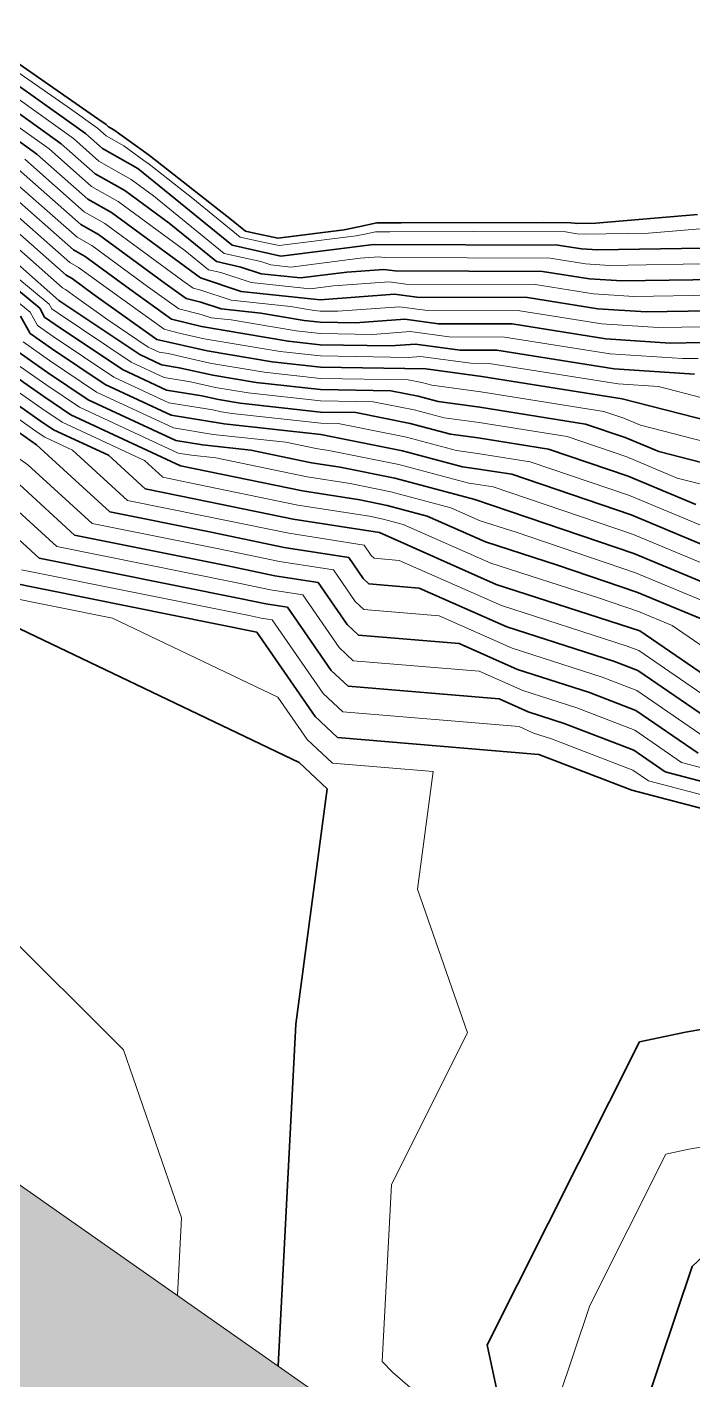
# Model space of a CAD drawing. Header units: millimetres. Extents: x -859836 to 307983, y -308065 to 649894.
# Drawn here: x -314593 to -264370, y 161925 to 263879 of the extents above; entities that cross this region are included whole.
import ezdxf

# ---------------------------------------------------------------- set-up
doc = ezdxf.new("R2010")
doc.units = ezdxf.units.MM
for name, color, linetype, lineweight in [('A-DETL-GENF', 92, 'Continuous', 9), ('A-DETL-THIN', 151, 'Continuous', 9), ('C-TOPO', 7, 'Continuous', 9), ('C-TOPO-MAJR', 7, 'Continuous', 35), ('C-TOPO-MINR', 7, 'Continuous', 9)]:
    doc.layers.add(name, color=color, linetype=linetype, lineweight=lineweight)

msp = doc.modelspace()

# ---------------------------------------------------------------- hatches: boundary and pattern name
at = {"layer": 'A-DETL-GENF'}
msp.add_hatch(color=8, dxfattribs=at).paths.add_polyline_path([(-246460, 57721), (-213192, 105232), (-391730, 230245), (-434174, 169628), (-315353, 86429), (-306176, 99535), (-275926, 78354)])

# ---------------------------------------------------------------- linework, layer by layer
at = {"layer": 'A-DETL-THIN'}
msp.add_line((-213192, 105232), (-391730, 230245), dxfattribs=at)
at = {"layer": 'C-TOPO', "lineweight": 35}
for p, q in [((-319213, 263879), (-309247, 256966)), ((-309247, 256966), (-308631, 256525)), ((-308631, 256525), (-308439, 256355)), ((-308439, 256355), (-308038, 256129)), ((-308038, 256129), (-305453, 254263)), ((-305453, 254263), (-304776, 253757)), ((-304776, 253757), (-299177, 249355)), ((-299177, 249355), (-298110, 248487)), ((-290674, 248605), (-289586, 248823)), ((-289586, 248823), (-288209, 249125)), ((-288209, 249125), (-286378, 249125)), ((-286378, 249125), (-275664, 249143)), ((-275664, 249143), (-273578, 249136)), ((-273578, 249136), (-273313, 249094)), ((-273313, 249094), (-273131, 249082)), ((-273131, 249082), (-271704, 249105)), ((-271704, 249105), (-264026, 249752)), ((-298110, 248487), (-297559, 248363)), ((-297559, 248363), (-295677, 247970)), ((-295677, 247970), (-290674, 248605))]:
    msp.add_line(p, q, dxfattribs=at)
at = {"layer": 'C-TOPO-MAJR'}
for p, q in [((-314294, 258806), (-319710, 262564)), ((-312016, 255082), (-320231, 260971)), ((-313845, 254302), (-320746, 259249)), ((-310186, 255862), (-314294, 258806)), ((-309452, 252825), (-312016, 255082)), ((-308905, 254733), (-310186, 255862)), ((-310000, 250917), (-313845, 254302)), ((-306234, 253225), (-308905, 254733)), ((-310548, 249009), (-315675, 253522)), ((-299122, 247438), (-306234, 253225)), ((-311643, 245193), (-319334, 251962)), ((-311095, 247101), (-317504, 252742)), ((-307227, 251568), (-309452, 252825)), ((-312191, 243285), (-321163, 251182)), ((-308220, 249911), (-310000, 250917)), ((-303868, 249098), (-307227, 251568)), ((-313639, 242684), (-322993, 250402)), ((-301502, 244971), (-308220, 249911)), ((-309213, 248255), (-310548, 249009)), ((-300312, 246204), (-303868, 249098)), ((-304174, 244549), (-309213, 248255)), ((-310205, 246598), (-311095, 247101)), ((-295445, 246611), (-299122, 247438)), ((-288463, 247498), (-295445, 246611)), ((-274555, 247452), (-288463, 247498)), ((-272788, 247171), (-274555, 247452)), ((-271574, 247092), (-272788, 247171)), ((-262059, 247240), (-271574, 247092)), ((-306846, 244128), (-310205, 246598)), ((-298473, 245791), (-300312, 246204)), ((-296945, 245286), (-298473, 245791)), ((-311198, 244941), (-311643, 245193)), ((-309519, 243706), (-311198, 244941)), ((-298446, 243962), (-301502, 244971)), ((-293967, 244969), (-296945, 245286)), ((-290477, 245412), (-293967, 244969)), ((-287674, 245621), (-290477, 245412)), ((-286832, 245507), (-287674, 245621)), ((-275705, 245470), (-286832, 245507)), ((-272170, 244908), (-275705, 245470)), ((-269743, 244750), (-272170, 244908)), ((-262606, 244861), (-269743, 244750)), ((-304800, 240326), (-309519, 243706)), ((-303701, 241874), (-306846, 244128)), ((-302601, 243422), (-304174, 244549)), ((-292490, 243327), (-298446, 243962)), ((-286885, 243745), (-292490, 243327)), ((-285200, 243515), (-286885, 243745)), ((-313273, 242029), (-313639, 242684)), ((-306098, 239194), (-312191, 243285)), ((-301474, 243141), (-302601, 243422)), ((-299947, 242637), (-301474, 243141)), ((-276855, 243488), (-285200, 243515)), ((-271552, 242646), (-276855, 243488)), ((-314355, 240774), (-315087, 242083)), ((-312474, 241471), (-313273, 242029)), ((-301447, 241312), (-303701, 241874)), ((-296969, 242320), (-299947, 242637)), ((-293697, 241768), (-296969, 242320)), ((-292482, 241635), (-293697, 241768)), ((-289833, 241590), (-292482, 241635)), ((-286096, 241869), (-289833, 241590)), ((-283568, 241524), (-286096, 241869)), ((-267911, 242408), (-271552, 242646)), ((-263154, 242482), (-267911, 242408)), ((-312757, 239657), (-314355, 240774)), ((-307397, 238062), (-312474, 241471)), ((-294905, 240208), (-301447, 241312)), ((-278005, 241506), (-283568, 241524)), ((-270935, 240383), (-278005, 241506)), ((-308695, 236930), (-312757, 239657)), ((-301019, 239476), (-304800, 240326)), ((-292473, 239942), (-294905, 240208)), ((-287176, 239853), (-292473, 239942)), ((-285307, 239993), (-287176, 239853)), ((-281936, 239533), (-285307, 239993)), ((-266080, 240067), (-270935, 240383)), ((-263701, 240104), (-266080, 240067)), ((-313040, 237843), (-315438, 239518)), ((-304441, 238425), (-306098, 239194)), ((-296112, 238649), (-301019, 239476)), ((-292465, 238250), (-296112, 238649)), ((-279155, 239524), (-281936, 239533)), ((-270317, 238120), (-279155, 239524)), ((-313323, 236030), (-316520, 238263)), ((-309994, 235798), (-313040, 237843)), ((-304083, 236523), (-307397, 238062)), ((-303111, 238207), (-304441, 238425)), ((-300590, 237641), (-303111, 238207)), ((-297319, 237089), (-300590, 237641)), ((-284518, 238116), (-292465, 238250)), ((-280305, 237542), (-284518, 238116)), ((-264249, 237725), (-270317, 238120)), ((-313606, 234216), (-317602, 237008)), ((-303724, 234622), (-308695, 236930)), ((-292456, 236557), (-297319, 237089)), ((-287159, 236468), (-292456, 236557)), ((-269699, 235858), (-280305, 237542)), ((-313889, 232402), (-318685, 235752)), ((-311292, 234666), (-313323, 236030)), ((-303365, 232720), (-309994, 235798)), ((-301422, 236089), (-304083, 236523)), ((-300162, 235805), (-301422, 236089)), ((-298526, 235529), (-300162, 235805)), ((-292448, 234865), (-298526, 235529)), ((-285102, 236060), (-287159, 236468)), ((-283593, 235657), (-285102, 236060)), ((-280433, 235227), (-283593, 235657)), ((-263125, 234171), (-269699, 235858)), ((-303007, 230819), (-311292, 234666)), ((-299733, 233970), (-303724, 234622)), ((-289799, 234820), (-292448, 234865)), ((-285686, 234004), (-289799, 234820)), ((-272479, 233963), (-280433, 235227)), ((-312591, 233534), (-313606, 234216)), ((-308448, 231611), (-312591, 233534)), ((-292440, 233172), (-299733, 233970)), ((-282668, 233198), (-285686, 234004)), ((-269479, 232947), (-272479, 233963)), ((-301370, 232394), (-303365, 232720)), ((-286270, 231947), (-292440, 233172)), ((-280561, 232911), (-282668, 233198)), ((-275258, 232069), (-280561, 232911)), ((-266932, 231882), (-269479, 232947)), ((-308342, 227336), (-313889, 232402)), ((-305675, 229078), (-308448, 231611)), ((-297723, 231996), (-301370, 232394)), ((-293130, 231045), (-297723, 231996)), ((-281743, 230739), (-286270, 231947)), ((-269258, 230035), (-275258, 232069)), ((-262002, 230617), (-266932, 231882)), ((-293821, 228917), (-303007, 230819)), ((-290967, 230707), (-293130, 231045)), ((-286854, 229891), (-290967, 230707)), ((-280689, 230596), (-281743, 230739)), ((-278038, 230175), (-280689, 230596)), ((-280817, 228280), (-286854, 229891)), ((-269037, 227124), (-278038, 230175)), ((-264165, 227906), (-269258, 230035)), ((-311010, 225595), (-315171, 229394)), ((-301860, 228311), (-305675, 229078)), ((-289494, 228243), (-293821, 228917)), ((-294511, 226790), (-301860, 228311)), ((-287438, 227834), (-289494, 228243)), ((-284420, 227029), (-287438, 227834)), ((-268817, 224212), (-280817, 228280)), ((-313678, 223853), (-316452, 226386)), ((-300713, 225804), (-308342, 227336)), ((-288022, 225778), (-294511, 226790)), ((-280012, 225078), (-284420, 227029)), ((-261398, 223930), (-269037, 227124)), ((-299567, 223296), (-311010, 225595)), ((-295202, 224662), (-300713, 225804)), ((-279206, 221876), (-288022, 225778)), ((-290335, 223904), (-295202, 224662)), ((-274596, 223335), (-280012, 225078)), ((-298420, 220788), (-313678, 223853)), ((-295892, 222535), (-299567, 223296)), ((-289231, 222316), (-290335, 223904)), ((-268596, 221301), (-274596, 223335)), ((-258631, 219954), (-268817, 224212)), ((-292648, 222029), (-295892, 222535)), ((-288810, 221918), (-289231, 222316)), ((-297273, 218280), (-316346, 222112)), ((-290440, 218854), (-292648, 222029)), ((-285012, 221601), (-288810, 221918)), ((-278400, 218674), (-285012, 221601)), ((-268375, 218390), (-279206, 221876)), ((-263503, 219172), (-268596, 221301)), ((-294068, 208467), (-319014, 220370)), ((-296583, 220408), (-298420, 220788)), ((-294960, 220155), (-296583, 220408)), ((-291650, 215391), (-294960, 220155)), ((-292859, 211929), (-297273, 218280)), ((-289597, 218059), (-290440, 218854)), ((-270277, 216059), (-278400, 218674)), ((-258953, 211919), (-268375, 218390)), ((-282002, 217423), (-289597, 218059)), ((-277594, 215472), (-282002, 217423)), ((-290385, 214199), (-291650, 215391)), ((-272179, 213729), (-277594, 215472)), ((-268527, 215386), (-270277, 216059)), ((-261461, 210533), (-268527, 215386)), ((-278992, 213246), (-290385, 214199)), ((-276788, 212270), (-278992, 213246)), ((-268679, 212382), (-272179, 213729)), ((-274081, 211399), (-276788, 212270)), ((-263968, 209147), (-268679, 212382)), ((-291173, 210339), (-292859, 211929)), ((-268831, 209378), (-274081, 211399)), ((-275983, 209068), (-291173, 210339)), ((-268983, 206374), (-275983, 209068)), ((-266475, 207761), (-268831, 209378)), ((-291960, 206480), (-294068, 208467)), ((-256641, 205174), (-266475, 207761)), ((-294325, 188745), (-291960, 206480)), ((-255871, 202926), (-268983, 206374)), ((-264941, 188139), (-250850, 190525)), ((-295665, 162980), (-294325, 188745)), ((-268400, 187414), (-264941, 188139)), ((-279882, 164574), (-268400, 187414)), ((-264428, 170484), (-248964, 185055)), ((-269195, 156270), (-264428, 170484)), ((-276741, 149729), (-279882, 164574))]:
    msp.add_line(p, q, dxfattribs=at)
at = {"layer": 'C-TOPO-MINR'}
for p, q in [((-311325, 257724), (-319418, 263338)), ((-312931, 254692), (-320522, 260133)), ((-311101, 255472), (-317263, 259889)), ((-309272, 256252), (-311325, 257724)), ((-308631, 255688), (-309272, 256252)), ((-309178, 253779), (-311101, 255472)), ((-307296, 254933), (-308631, 255688)), ((-305775, 253835), (-307296, 254933)), ((-310274, 249963), (-314760, 253912)), ((-309726, 251871), (-312931, 254692)), ((-310822, 248055), (-316590, 253132)), ((-306731, 252397), (-309178, 253779)), ((-305377, 253538), (-305775, 253835)), ((-302083, 250948), (-305377, 253538)), ((-311369, 246147), (-318419, 252352)), ((-307724, 250740), (-309726, 251871)), ((-305051, 251161), (-306731, 252397)), ((-311917, 244239), (-320249, 251572)), ((-299717, 246821), (-305051, 251161)), ((-298527, 248055), (-302083, 250948)), ((-308716, 249083), (-310274, 249963)), ((-302685, 247034), (-307724, 250740)), ((-314363, 242384), (-322548, 249137)), ((-302838, 244760), (-308716, 249083)), ((-309709, 247426), (-310822, 248055)), ((-296688, 247641), (-298527, 248055)), ((-289764, 248149), (-295582, 247410)), ((-289124, 248277), (-289764, 248149)), ((-288313, 248455), (-289124, 248277)), ((-287237, 248455), (-288313, 248455)), ((-280934, 248466), (-287237, 248455)), ((-273981, 248443), (-280934, 248466)), ((-273097, 248302), (-273981, 248443)), ((-272490, 248263), (-273097, 248302)), ((-267732, 248337), (-272490, 248263)), ((-263216, 248717), (-267732, 248337)), ((-312915, 242984), (-317592, 246843)), ((-305510, 244338), (-309709, 247426)), ((-300907, 245587), (-302685, 247034)), ((-296959, 246201), (-299717, 246821)), ((-295582, 247410), (-296688, 247641)), ((-310702, 245770), (-311369, 246147)), ((-308182, 243917), (-310702, 245770)), ((-296195, 245949), (-296959, 246201)), ((-294706, 245790), (-296195, 245949)), ((-289470, 246455), (-294706, 245790)), ((-288069, 246559), (-289470, 246455)), ((-287648, 246502), (-288069, 246559)), ((-275130, 246461), (-287648, 246502)), ((-272479, 246040), (-275130, 246461)), ((-270658, 245921), (-272479, 246040)), ((-262332, 246051), (-270658, 245921)), ((-302051, 244197), (-302838, 244760)), ((-299987, 245381), (-300907, 245587)), ((-297696, 244624), (-299987, 245381)), ((-311694, 244113), (-311917, 244239)), ((-310855, 243495), (-311694, 244113)), ((-304250, 241100), (-308182, 243917)), ((-303151, 242648), (-305510, 244338)), ((-301488, 244056), (-302051, 244197)), ((-299196, 243299), (-301488, 244056)), ((-293229, 244148), (-297696, 244624)), ((-291483, 244370), (-293229, 244148)), ((-287280, 244683), (-291483, 244370)), ((-286016, 244511), (-287280, 244683)), ((-276280, 244479), (-286016, 244511)), ((-271861, 243777), (-276280, 244479)), ((-268827, 243579), (-271861, 243777)), ((-312732, 242657), (-312915, 242984)), ((-312332, 242378), (-312732, 242657)), ((-308495, 241805), (-310855, 243495)), ((-294729, 242824), (-299196, 243299)), ((-293094, 242548), (-294729, 242824)), ((-286491, 242807), (-291161, 242459)), ((-284384, 242520), (-286491, 242807)), ((-262880, 243672), (-268827, 243579)), ((-313814, 241401), (-314363, 242384)), ((-306748, 238628), (-312332, 242378)), ((-305449, 239760), (-308495, 241805)), ((-301461, 242227), (-303151, 242648)), ((-300697, 241974), (-301461, 242227)), ((-299208, 241816), (-300697, 241974)), ((-294301, 240988), (-299208, 241816)), ((-292486, 242481), (-293094, 242548)), ((-291161, 242459), (-292486, 242481)), ((-277430, 242497), (-284384, 242520)), ((-271244, 241514), (-277430, 242497)), ((-312615, 240564), (-313814, 241401)), ((-303124, 240819), (-304250, 241100)), ((-301233, 240394), (-303124, 240819)), ((-292477, 240789), (-294301, 240988)), ((-288504, 240722), (-292477, 240789)), ((-285702, 240931), (-288504, 240722)), ((-282752, 240529), (-285702, 240931)), ((-266996, 241238), (-271244, 241514)), ((-263427, 241293), (-266996, 241238)), ((-312899, 238750), (-314897, 240146)), ((-308046, 237496), (-312615, 240564)), ((-304621, 239376), (-305449, 239760)), ((-295508, 239428), (-301233, 240394)), ((-278580, 240515), (-282752, 240529)), ((-270626, 239252), (-278580, 240515)), ((-313182, 236936), (-315979, 238891)), ((-309345, 236364), (-312899, 238750)), ((-304262, 237474), (-306748, 238628)), ((-303956, 239267), (-304621, 239376)), ((-300804, 238559), (-303956, 239267)), ((-292469, 239096), (-295508, 239428)), ((-285847, 238985), (-292469, 239096)), ((-284913, 239055), (-285847, 238985)), ((-281121, 238538), (-284913, 239055)), ((-265164, 238896), (-270626, 239252)), ((-263975, 238914), (-265164, 238896)), ((-313465, 235123), (-317061, 237635)), ((-296715, 237869), (-300804, 238559)), ((-292461, 237403), (-296715, 237869)), ((-279730, 238533), (-281121, 238538)), ((-270008, 236989), (-279730, 238533)), ((-310643, 235232), (-313182, 236936)), ((-303903, 235573), (-308046, 237496)), ((-302267, 237148), (-304262, 237474)), ((-300376, 236723), (-302267, 237148)), ((-297923, 236309), (-300376, 236723)), ((-285838, 237292), (-292461, 237403)), ((-284810, 237088), (-285838, 237292)), ((-284056, 236887), (-284810, 237088)), ((-280369, 236384), (-284056, 236887)), ((-266974, 236791), (-270008, 236989)), ((-263687, 235948), (-266974, 236791)), ((-313748, 233309), (-318143, 236380)), ((-303545, 233671), (-309345, 236364)), ((-300578, 235029), (-303903, 235573)), ((-292452, 235711), (-297923, 236309)), ((-288479, 235644), (-292452, 235711)), ((-285394, 235032), (-288479, 235644)), ((-271089, 234911), (-280369, 236384)), ((-311942, 234100), (-313465, 235123)), ((-303186, 231770), (-310643, 235232)), ((-299948, 234887), (-300578, 235029)), ((-299130, 234749), (-299948, 234887)), ((-292444, 234018), (-299130, 234749)), ((-283130, 234428), (-285394, 235032)), ((-269589, 234402), (-271089, 234911)), ((-314530, 230898), (-318726, 233830)), ((-305728, 231215), (-311942, 234100)), ((-300552, 233182), (-303545, 233671)), ((-291119, 233996), (-292444, 234018)), ((-285978, 232975), (-291119, 233996)), ((-280497, 234069), (-283130, 234428)), ((-273869, 233016), (-280497, 234069)), ((-268316, 233870), (-269589, 234402)), ((-262563, 232394), (-268316, 233870)), ((-313240, 232968), (-313748, 233309)), ((-311169, 232006), (-313240, 232968)), ((-295081, 232584), (-300552, 233182)), ((-292785, 232108), (-295081, 232584)), ((-282205, 231969), (-285978, 232975)), ((-269368, 231491), (-273869, 233016)), ((-307009, 228207), (-311169, 232006)), ((-302188, 231607), (-303186, 231770)), ((-300365, 231407), (-302188, 231607)), ((-291703, 231940), (-292785, 232108)), ((-286562, 230919), (-291703, 231940)), ((-280625, 231753), (-282205, 231969)), ((-276648, 231122), (-280625, 231753)), ((-265549, 229894), (-269368, 231491)), ((-309676, 226465), (-314530, 230898)), ((-304341, 229948), (-305728, 231215)), ((-293475, 229981), (-300365, 231407)), ((-281280, 229510), (-286562, 230919)), ((-269148, 228579), (-276648, 231122)), ((-302433, 229565), (-304341, 229948)), ((-294166, 227854), (-302433, 229565)), ((-290231, 229475), (-293475, 229981)), ((-287146, 228863), (-290231, 229475)), ((-280753, 229438), (-281280, 229510)), ((-279428, 229227), (-280753, 229438)), ((-261440, 228840), (-265549, 229894)), ((-282619, 227655), (-287146, 228863)), ((-268927, 225668), (-279428, 229227)), ((-262782, 225918), (-269148, 228579)), ((-312344, 224724), (-315811, 227890)), ((-301287, 227057), (-307009, 228207)), ((-288758, 227010), (-294166, 227854)), ((-280415, 226679), (-282619, 227655)), ((-300140, 224550), (-309676, 226465)), ((-294856, 225726), (-301287, 227057)), ((-287730, 226806), (-288758, 227010)), ((-286221, 226404), (-287730, 226806)), ((-279609, 223477), (-286221, 226404)), ((-277707, 225807), (-280415, 226679)), ((-289178, 224841), (-294856, 225726)), ((-268706, 222757), (-277707, 225807)), ((-260015, 221942), (-268927, 225668)), ((-298993, 222042), (-312344, 224724)), ((-295547, 223599), (-300140, 224550)), ((-288627, 224047), (-289178, 224841)), ((-291491, 222966), (-295547, 223599)), ((-288416, 223848), (-288627, 224047)), ((-286517, 223689), (-288416, 223848)), ((-278803, 220275), (-286517, 223689)), ((-271486, 220862), (-279609, 223477)), ((-297847, 219534), (-315012, 222983)), ((-289836, 220585), (-291491, 222966)), ((-261067, 219563), (-268706, 222757)), ((-296237, 221471), (-298993, 222042)), ((-293804, 221092), (-296237, 221471)), ((-308143, 219325), (-317680, 221241)), ((-291045, 217123), (-293804, 221092)), ((-289203, 219989), (-289836, 220585)), ((-269326, 217225), (-278803, 220275)), ((-268486, 219845), (-271486, 220862)), ((-295671, 213374), (-308143, 219325)), ((-296928, 219344), (-297847, 219534)), ((-296117, 219218), (-296928, 219344)), ((-292254, 213660), (-296117, 219218)), ((-283507, 219512), (-289203, 219989)), ((-277997, 217073), (-283507, 219512)), ((-265939, 218781), (-268486, 219845)), ((-258873, 213928), (-265939, 218781)), ((-268451, 216888), (-269326, 217225)), ((-289991, 216129), (-291045, 217123)), ((-271228, 214894), (-277997, 217073)), ((-260207, 211226), (-268451, 216888)), ((-280497, 215335), (-289991, 216129)), ((-277191, 213871), (-280497, 215335)), ((-268603, 213884), (-271228, 214894)), ((-293464, 210198), (-295671, 213374)), ((-290779, 212269), (-292254, 213660)), ((-273130, 212564), (-277191, 213871)), ((-262714, 209840), (-268603, 213884)), ((-277487, 211157), (-290779, 212269)), ((-268755, 210880), (-273130, 212564)), ((-276385, 210669), (-277487, 211157)), ((-291567, 208409), (-293464, 210198)), ((-275032, 210234), (-276385, 210669)), ((-268907, 207876), (-275032, 210234)), ((-265222, 208454), (-268755, 210880)), ((-283971, 207774), (-291567, 208409)), ((-257027, 206298), (-265222, 208454)), ((-285154, 198907), (-283971, 207774)), ((-267729, 207068), (-268907, 207876)), ((-256256, 204050), (-267729, 207068)), ((-281363, 188079), (-285154, 198907)), ((-307322, 186793), (-316661, 196100)), ((-287103, 176659), (-281363, 188079)), ((-302935, 174144), (-307322, 186793)), ((-264684, 179312), (-257639, 180505)), ((-272155, 167529), (-266414, 178949)), ((-266414, 178949), (-264684, 179312)), ((-287798, 163316), (-287103, 176659)), ((-303240, 168284), (-302935, 174144)), ((-274538, 160422), (-272155, 167529)), ((-287026, 162510), (-287798, 163316)), ((-282682, 158746), (-287026, 162510))]:
    msp.add_line(p, q, dxfattribs=at)

doc.saveas('drawing.dxf')
